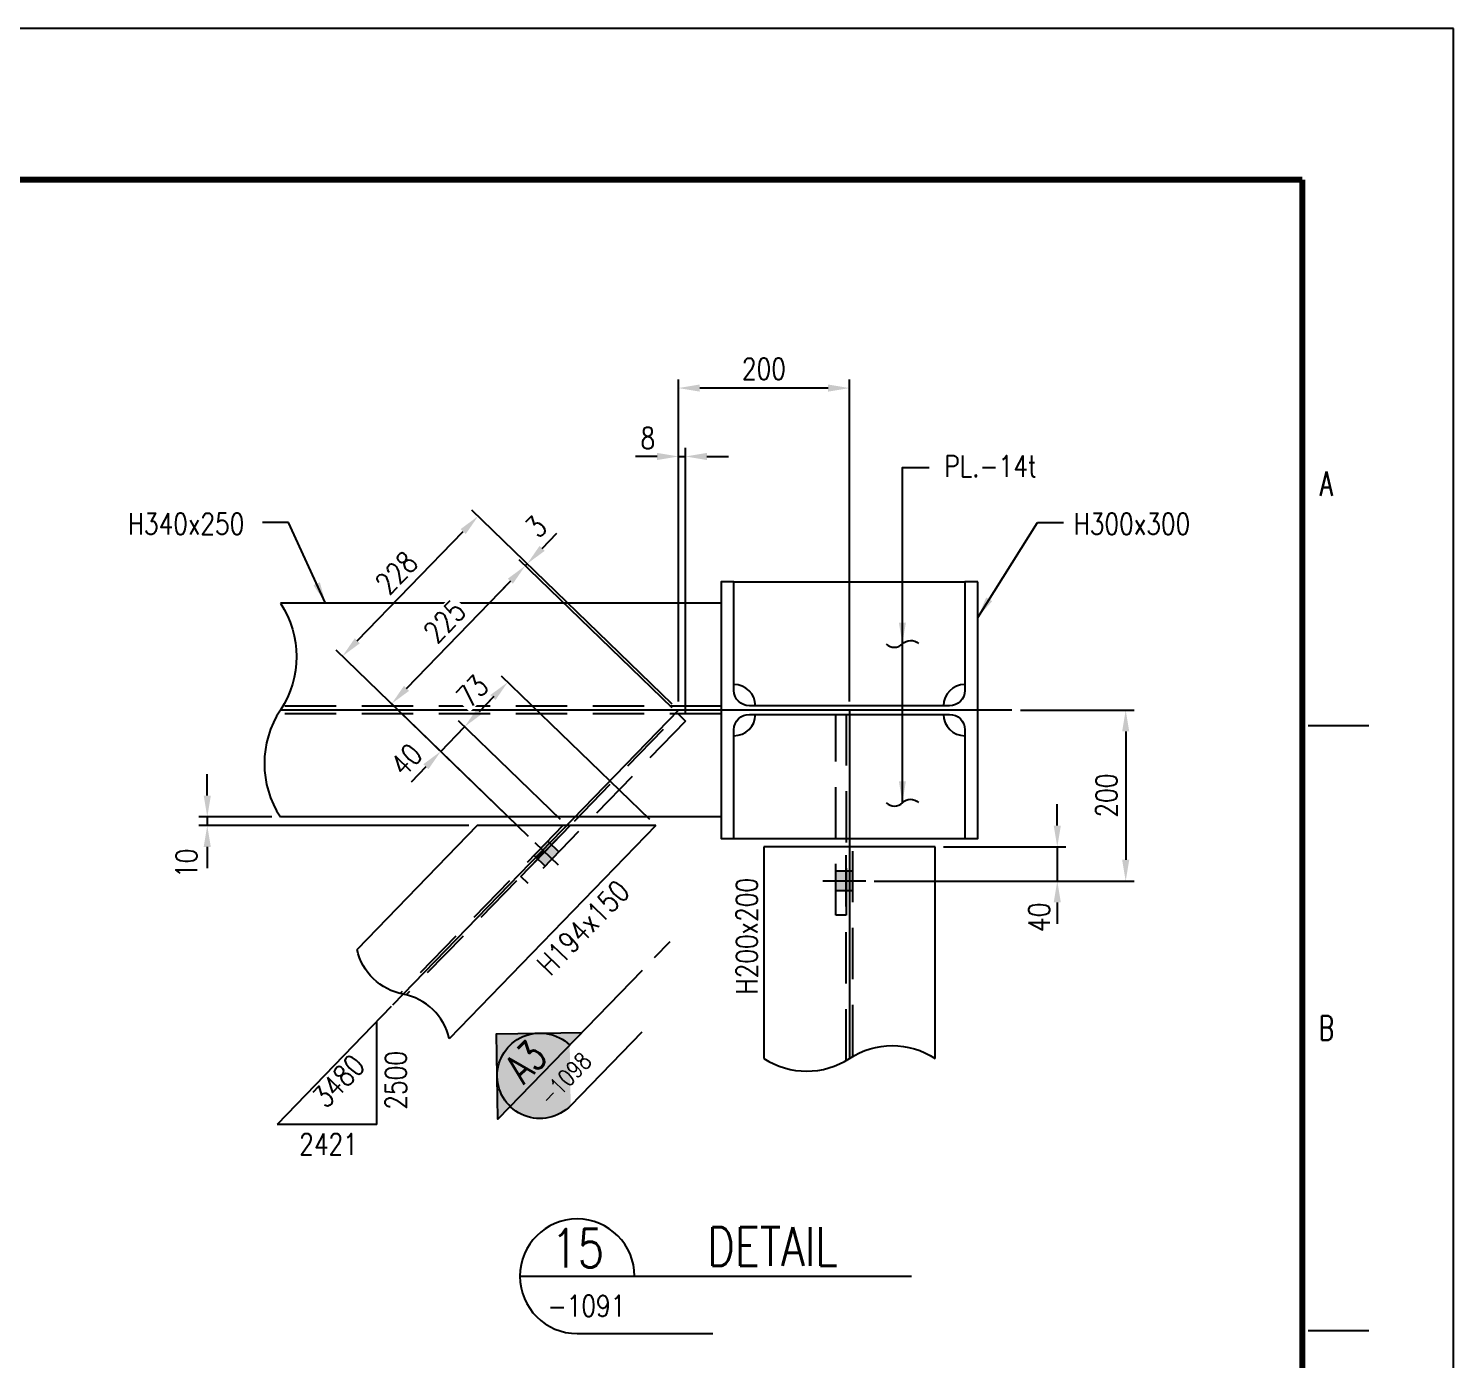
# Model space of a CAD drawing. Header units: millimetres. Extents: x 0 to 232280, y -26939 to 23794.
# Drawn here: x 97759 to 99425, y -22547 to -20991 of the extents above; entities that cross this region are included whole.
import ezdxf
from ezdxf.enums import TextEntityAlignment as Align

# ---------------------------------------------------------------- set-up
doc = ezdxf.new("R2010")
doc.units = ezdxf.units.MM
doc.header["$LTSCALE"] = 30
doc.linetypes.add('JNK-CENTER', pattern=[34, 30, -1.5, 1, -1.5])
doc.linetypes.add('JNK-HIDDEN', pattern=[3, 2, -1])
for name, color, linetype in [('CEN-R', 1, 'JNK-CENTER'), ('CON-C', 4, 'Continuous'), ('CON-G', 3, 'Continuous'), ('CON-W', 7, 'Continuous'), ('CON-Y', 2, 'Continuous'), ('Dim-W', 7, 'Continuous'), ('HID-Y', 2, 'JNK-HIDDEN'), ('STL-OBJT', 7, 'Continuous'), ('TXT-Y', 2, 'Continuous')]:
    doc.layers.add(name, color=color, linetype=linetype)
doc.styles.add('ROMANS', font='ROMANS.shx', dxfattribs={"width": 0.8})
doc.styles.add('SIMPLEX', font='simplex.shx', dxfattribs={"width": 0.8})
doc.dimstyles.new('DIM10', dxfattribs={"dimscale": 10, "dimtxt": 2.5, "dimasz": 2.5, "dimexe": 1, "dimexo": 1, "dimgap": 1, "dimtad": 1, "dimdec": 0, "dimdsep": 46, "dimtxsty": 'SIMPLEX', "dimcen": 0, "dimclrt": 2, "dimadec": 1, "dimazin": 2, "dimtfac": 1, "dimtdec": 0, "dimtix": 1, "dimtmove": 2, "dimatfit": 0, "dimfxl": 0.18, "dimtolj": 1, "dimtzin": 0, "dimarcsym": 0})
doc.dimstyles.new('DIM40', dxfattribs={"dimscale": 40, "dimtxt": 2.5, "dimasz": 2.5, "dimexe": 1, "dimexo": 1, "dimgap": 1, "dimtad": 1, "dimdec": 0, "dimdsep": 46, "dimtxsty": 'SIMPLEX', "dimcen": 0, "dimclrd": 7, "dimclre": 7, "dimclrt": 2, "dimadec": 1, "dimazin": 2, "dimtfac": 1, "dimtdec": 0, "dimtix": 1, "dimtmove": 2, "dimatfit": 2, "dimfxl": 1, "dimtolj": 1, "dimtzin": 0, "dimarcsym": 1})

# ---------------------------------------------------------------- blocks, each defined once
blk = doc.blocks.new('TITLE')
at = {"color": 7}
for p, q in [((841, 594.8536585365848), (0, 594.8536585365848)), ((841, 0), (841, 594.8536585365848)), ((824.0243902439049, 513.3353658536577), (831.0975609756047, 513.3353658536577)), ((824.0243902439049, 442.6036585365848), (831.0975609756047, 442.6036585365848))]:
    blk.add_line(p, q, dxfattribs=at)
at = {"color": 7, "const_width": 0.7073170731707307}
for points in [[(823.3170731707312, 577.1707317073162), (27.93902439025055, 577.1707317073162)], [(823.3170731707312, 17.3292682926829), (823.3170731707312, 577.1707317073162)]]:
    blk.add_lwpolyline(points, dxfattribs=at)
at = {"color": 7, "style": 'ROMANS', "width": 0.7}
for s, p in [('A', (826.1463414633893, 541.6280487804868)), ('B', (826.1463414633893, 477.9695121951212))]:
    blk.add_text(s, height=2.829268292682921, dxfattribs=at).set_placement(p, align=Align.MIDDLE)
blk = doc.blocks.new('SECTITLE')
at = {"layer": 'CON-G'}
for p, q in [((-1.7, 0), (44.09999999999997, 0)), ((4.999999999999999, -6.7), (20.85999999999999, -6.7))]:
    blk.add_line(p, q, dxfattribs=at)
blk.add_arc((5, 0), 6.7, 0, 270, dxfattribs=at)
at = {"layer": 'CON-C', "style": 'SIMPLEX', "width": 0.8}
for tag, p in [('A', (5.060000000000002, 1.039999999999964)), ('ELEVATION', (27.83000000000001, 1.22))]:
    blk.add_attdef(tag, text='', height=4.5, dxfattribs=at).set_placement(p, align=Align.CENTER)
at = {"layer": 'CON-Y', "style": 'SIMPLEX', "width": 0.8}
blk.add_attdef('SCALE', text='', height=2.5, dxfattribs=at).set_placement((44.90000000000001, -3.72), align=Align.RIGHT)
blk.add_attdef('H0000-0000', (1.539999999999953, -4.720000000000033), '', height=2.5, dxfattribs=at)
blk = doc.blocks.new('*D3408')
at = {"layer": 'DEFPOINTS', "color": 0, "transparency": 16777216}
for p in [(98518.98978837751, -21411.38315316907), (98518.98978837751, -21787.9641994189), (98718.98978837751, -21787.9641994189)]:
    blk.add_point(p, dxfattribs=at)
at = {"layer": 'Dim-W', "color": 7, "linetype": 'ByBlock', "lineweight": -2, "transparency": 16777216}
for p, q in [((98518.98978837751, -21777.9641994189), (98518.98978837751, -21401.38315316907)), ((98718.98978837751, -21777.9641994189), (98718.98978837751, -21401.38315316907)), ((98693.98978837751, -21411.38315316907), (98543.98978837751, -21411.38315316907))]:
    blk.add_line(p, q, dxfattribs=at)
at = {"layer": 'Dim-W', "color": 7, "transparency": 16777216}
for points in [[(98543.98978837751, -21407.21648650241), (98543.98978837751, -21415.54981983574), (98518.98978837751, -21411.38315316907)], [(98693.98978837751, -21407.21648650241), (98693.98978837751, -21415.54981983574), (98718.98978837751, -21411.38315316907)]]:
    blk.add_solid(points, dxfattribs=at)
at = {"layer": 'Dim-W', "color": 2, "transparency": 16777216, "insert": (98618.98978837751, -21388.88315316907), "char_height": 25, "attachment_point": 5, "style": 'SIMPLEX', "bg_fill": 3, "box_fill_scale": 1.1, "bg_fill_color": 256, "bg_fill_true_color": 13158600, "bg_fill_transparency": 0}
blk.add_mtext('\\A1;200', dxfattribs=at)
blk = doc.blocks.new('*D3409')
at = {"layer": 'DEFPOINTS', "color": 0, "transparency": 16777216}
for p in [(98527.42852371625, -21491.38315316907), (98518.98978837751, -21787.9641994189), (98527.42852371625, -21800.81218542532)]:
    blk.add_point(p, dxfattribs=at)
at = {"layer": 'Dim-W', "color": 7, "linetype": 'ByBlock', "lineweight": -2, "transparency": 16777216}
for p, q in [((98518.98978837751, -21777.9641994189), (98518.98978837751, -21481.38315316907)), ((98527.42852371625, -21790.81218542532), (98527.42852371625, -21481.38315316907)), ((98493.98978837751, -21491.38315316907), (98468.98978837751, -21491.38315316907)), ((98518.98978837751, -21491.38315316907), (98527.42852371625, -21491.38315316907)), ((98552.42852371625, -21491.38315316907), (98577.42852371625, -21491.38315316907))]:
    blk.add_line(p, q, dxfattribs=at)
at = {"layer": 'Dim-W', "color": 7, "transparency": 16777216}
blk.add_solid([(98552.42852371625, -21487.21648650241), (98552.42852371625, -21495.54981983574), (98527.42852371625, -21491.38315316907)], dxfattribs=at)
at = {"layer": 'Dim-W', "color": 2, "transparency": 16777216, "insert": (98483.29007542625, -21469.86995068612), "char_height": 25, "attachment_point": 5, "style": 'SIMPLEX', "bg_fill": 3, "box_fill_scale": 1.1, "bg_fill_color": 256, "bg_fill_true_color": 13158600, "bg_fill_transparency": 0}
blk.add_mtext('\\A1;8', dxfattribs=at)
at = {"layer": 'Dim-W', "color": 7, "transparency": 16777216}
blk.add_solid([(98493.98978837751, -21487.21648650241), (98493.98978837751, -21495.54981983574), (98518.98978837751, -21491.38315316907)], dxfattribs=at)
blk = doc.blocks.new('*D3410')
at = {"layer": 'DEFPOINTS', "color": 0, "transparency": 16777216}
for p in [(97968.20763372857, -21922.96419941882), (98053.68621490142, -21912.96419941884), (98283.8521634404, -21922.96419941882)]:
    blk.add_point(p, dxfattribs=at)
at = {"layer": 'Dim-W', "color": 7, "linetype": 'ByBlock', "lineweight": -2, "transparency": 16777216}
for p, q in [((97968.20763372857, -21887.96419941884), (97968.20763372857, -21862.96419941884)), ((98043.68621490142, -21912.96419941884), (97958.20763372857, -21912.96419941884)), ((98273.8521634404, -21922.96419941882), (97958.20763372857, -21922.96419941882)), ((97968.20763372857, -21912.96419941884), (97968.20763372857, -21922.96419941882)), ((97968.20763372857, -21947.96419941882), (97968.20763372857, -21972.96419941882))]:
    blk.add_line(p, q, dxfattribs=at)
at = {"layer": 'Dim-W', "color": 7, "transparency": 16777216}
blk.add_solid([(97964.0409670619, -21887.96419941884), (97972.37430039524, -21887.96419941884), (97968.20763372857, -21912.96419941884)], dxfattribs=at)
at = {"layer": 'Dim-W', "color": 2, "transparency": 16777216, "insert": (97944.08183730481, -21967.21771176378), "char_height": 25, "attachment_point": 5, "rotation": 90, "style": 'SIMPLEX', "bg_fill": 3, "box_fill_scale": 1.1, "bg_fill_color": 256, "bg_fill_true_color": 13158600, "bg_fill_transparency": 0}
blk.add_mtext('\\A1;10', dxfattribs=at)
at = {"layer": 'Dim-W', "color": 7, "transparency": 16777216}
blk.add_solid([(97964.0409670619, -21947.96419941882), (97972.37430039524, -21947.96419941882), (97968.20763372857, -21922.96419941882)], dxfattribs=at)
blk = doc.blocks.new('*D3361')
at = {"layer": 'DEFPOINTS', "color": 0, "transparency": 16777216}
for p in [(98284.81446963447, -21561.18882074809), (98518.9897883775, -21787.96419941893), (98351.0904121529, -21942.65518238271)]:
    blk.add_point(p, dxfattribs=at)
at = {"layer": 'Dim-W', "color": 7, "linetype": 'ByBlock', "lineweight": -2, "transparency": 16777216}
for p, q in [((98511.80612975979, -21781.00754441353), (98277.63081101674, -21554.23216574269)), ((98143.64548712638, -21706.96430867459), (98267.42283212097, -21579.14796729237)), ((98343.90675353518, -21935.69852737732), (98119.07019099517, -21717.96680021348))]:
    blk.add_line(p, q, dxfattribs=at)
at = {"layer": 'Dim-W', "color": 7, "transparency": 16777216}
for points in [[(98264.42964103026, -21576.24936104012), (98270.4160232117, -21582.04657354463), (98284.81446963447, -21561.18882074809)], [(98140.65229603567, -21704.06570242234), (98146.6386782171, -21709.86291492685), (98126.2538496129, -21724.92345521888)]]:
    blk.add_solid(points, dxfattribs=at)
at = {"layer": 'Dim-W', "color": 2, "transparency": 16777216, "insert": (98189.37092773383, -21627.40366422133), "char_height": 25, "attachment_point": 5, "rotation": 45.91972724997513, "style": 'SIMPLEX', "bg_fill": 3, "box_fill_scale": 1.1, "bg_fill_color": 256, "bg_fill_true_color": 13158600, "bg_fill_transparency": 0}
blk.add_mtext('\\A1;228', dxfattribs=at)
blk = doc.blocks.new('*D3362')
at = {"layer": 'DEFPOINTS', "color": 0, "transparency": 16777216}
for p in [(98339.94698598841, -21619.25506428965), (98518.80813337497, -21792.46419941886), (98351.0904121529, -21942.65518238271)]:
    blk.add_point(p, dxfattribs=at)
at = {"layer": 'Dim-W', "color": 7, "linetype": 'ByBlock', "lineweight": -2, "transparency": 16777216}
for p, q in [((98511.62447475726, -21785.50754441346), (98332.7633273707, -21612.29840928425)), ((98201.11475606813, -21762.6175487178), (98322.55534847493, -21637.21421083393)), ((98343.90675353518, -21935.69852737732), (98176.53945993693, -21773.6200402567))]:
    blk.add_line(p, q, dxfattribs=at)
at = {"layer": 'Dim-W', "color": 7, "transparency": 16777216}
for points in [[(98319.5621573842, -21634.31560458168), (98325.54853956564, -21640.11281708618), (98339.94698598841, -21619.25506428965)], [(98198.12156497742, -21759.71894246555), (98204.10794715886, -21765.51615497006), (98183.72311855464, -21780.57669526209)]]:
    blk.add_solid(points, dxfattribs=at)
at = {"layer": 'Dim-W', "color": 2, "transparency": 16777216, "insert": (98245.67182038169, -21684.26340601372), "char_height": 25, "attachment_point": 5, "rotation": 45.91972724997513, "style": 'SIMPLEX', "bg_fill": 3, "box_fill_scale": 1.1, "bg_fill_color": 256, "bg_fill_true_color": 13158600, "bg_fill_transparency": 0}
blk.add_mtext('\\A1;225', dxfattribs=at)
blk = doc.blocks.new('*D3363')
at = {"layer": 'DEFPOINTS', "color": 0, "transparency": 16777216}
for p in [(98339.9469859884, -21619.2550642897), (98342.28373857623, -21616.84206079135), (98342.2837385762, -21616.84206079132)]:
    blk.add_point(p, dxfattribs=at)
at = {"layer": 'Dim-W', "color": 7, "linetype": 'ByBlock', "lineweight": -2, "transparency": 16777216}
for p, q in [((98359.67537608968, -21598.88291424703), (98377.06701360317, -21580.92376770274)), ((98339.94698598838, -21619.25506428967), (98342.2837385762, -21616.84206079132)), ((98322.55534847488, -21637.21421083396), (98305.16371096138, -21655.17335737825))]:
    blk.add_line(p, q, dxfattribs=at)
at = {"layer": 'Dim-W', "color": 7, "transparency": 16777216}
blk.add_solid([(98319.56215738416, -21634.31560458171), (98325.5485395656, -21640.11281708621), (98339.94698598838, -21619.25506428967)], dxfattribs=at)
at = {"layer": 'Dim-W', "color": 2, "transparency": 16777216, "insert": (98352.52073411123, -21573.43995406571), "char_height": 25, "attachment_point": 5, "rotation": 45.91972724997513, "style": 'SIMPLEX', "bg_fill": 3, "box_fill_scale": 1.1, "bg_fill_color": 256, "bg_fill_true_color": 13158600, "bg_fill_transparency": 0}
blk.add_mtext('\\A1;3', dxfattribs=at)
at = {"layer": 'Dim-W', "color": 7, "transparency": 16777216}
blk.add_solid([(98356.68218499896, -21595.98430799478), (98362.6685671804, -21601.78152049928), (98342.2837385762, -21616.84206079132)], dxfattribs=at)
blk = doc.blocks.new('*D3364')
at = {"layer": 'DEFPOINTS', "color": 0, "transparency": 16777216}
for p in [(98269.01900751791, -21807.49530083435), (98388.25578837754, -21922.96419941886), (98351.0904121529, -21942.65518238271)]:
    blk.add_point(p, dxfattribs=at)
at = {"layer": 'Dim-W', "color": 7, "linetype": 'ByBlock', "lineweight": -2, "transparency": 16777216}
for p, q in [((98286.4106450314, -21789.53615429006), (98303.8022825449, -21771.57700774578)), ((98381.07212975982, -21916.00754441346), (98261.8353489002, -21800.53864582896)), ((98241.19238749631, -21836.22993530522), (98269.01900751791, -21807.49530083435)), ((98343.90675353518, -21935.69852737732), (98234.0087288786, -21829.27328029983)), ((98223.80074998282, -21854.18908184951), (98206.40911246932, -21872.14822839379))]:
    blk.add_line(p, q, dxfattribs=at)
at = {"layer": 'Dim-W', "color": 7, "transparency": 16777216}
blk.add_solid([(98283.4174539407, -21786.63754803782), (98289.40383612213, -21792.43476054232), (98269.01900751791, -21807.49530083435)], dxfattribs=at)
at = {"layer": 'Dim-W', "color": 2, "transparency": 16777216, "insert": (98200.97095389097, -21845.90804429081), "char_height": 25, "attachment_point": 5, "rotation": 45.91972724997513, "style": 'SIMPLEX', "bg_fill": 3, "box_fill_scale": 1.1, "bg_fill_color": 256, "bg_fill_true_color": 13158600, "bg_fill_transparency": 0}
blk.add_mtext('\\A1;40', dxfattribs=at)
at = {"layer": 'Dim-W', "color": 7, "transparency": 16777216}
blk.add_solid([(98220.80755889209, -21851.29047559726), (98226.79394107353, -21857.08768810176), (98241.19238749631, -21836.22993530522)], dxfattribs=at)
blk = doc.blocks.new('*D3365')
at = {"layer": 'DEFPOINTS', "color": 0, "transparency": 16777216}
for p in [(98319.54519282214, -21755.32038829386), (98269.01900751796, -21807.49530083446), (98492.65941331463, -21922.96419941886)]:
    blk.add_point(p, dxfattribs=at)
at = {"layer": 'Dim-W', "color": 7, "linetype": 'ByBlock', "lineweight": -2, "transparency": 16777216}
for p, q in [((98485.4757546969, -21916.00754441346), (98312.36153420442, -21748.36373328847)), ((98286.41064503137, -21789.53615429009), (98302.15355530864, -21773.27953483815)), ((98261.83534890023, -21800.53864582907), (98261.83534890017, -21800.53864582899))]:
    blk.add_line(p, q, dxfattribs=at)
at = {"layer": 'Dim-W', "color": 7, "transparency": 16777216}
for points in [[(98299.16036421794, -21770.3809285859), (98305.14674639938, -21776.1781410904), (98319.54519282214, -21755.32038829386)], [(98283.41745394067, -21786.63754803785), (98289.4038361221, -21792.43476054235), (98269.01900751788, -21807.49530083439)]]:
    blk.add_solid(points, dxfattribs=at)
at = {"layer": 'Dim-W', "color": 2, "transparency": 16777216, "insert": (98278.11886828017, -21765.75537080198), "char_height": 25, "attachment_point": 5, "rotation": 45.91972724997513, "style": 'SIMPLEX', "bg_fill": 3, "box_fill_scale": 1.1, "bg_fill_color": 256, "bg_fill_true_color": 13158600, "bg_fill_transparency": 0}
blk.add_mtext('\\A1;73', dxfattribs=at)
blk = doc.blocks.new('*D3256')
at = {"layer": 'DEFPOINTS', "color": 0, "transparency": 16777216}
for p in [(98818.98978838517, -21947.96419941889), (98737.9897771888, -21987.96419941889), (98961.93143259463, -21987.96419941889)]:
    blk.add_point(p, dxfattribs=at)
at = {"layer": 'Dim-W', "color": 0, "lineweight": -2, "transparency": 16777216}
for p, q in [((98961.93143259463, -21922.96419941889), (98961.93143259463, -21897.96419941889)), ((98828.98978838517, -21947.96419941889), (98971.93143259463, -21947.96419941889)), ((98961.93143259463, -21947.96419941889), (98961.93143259463, -21987.96419941889)), ((98747.9897771888, -21987.96419941889), (98971.93143259463, -21987.96419941889)), ((98961.93143259463, -22012.96419941889), (98961.93143259463, -22037.96419941889))]:
    blk.add_line(p, q, dxfattribs=at)
at = {"layer": 'Dim-W', "color": 0, "transparency": 16777216}
blk.add_solid([(98957.76476592796, -21922.96419941889), (98966.0980992613, -21922.96419941889), (98961.93143259463, -21947.96419941889)], dxfattribs=at)
at = {"layer": 'Dim-W', "color": 2, "transparency": 16777216, "insert": (98940.68173106827, -22030.2192414917), "char_height": 25, "attachment_point": 5, "rotation": 90, "style": 'SIMPLEX', "bg_fill": 3, "box_fill_scale": 1.1, "bg_fill_color": 256, "bg_fill_true_color": 13158600, "bg_fill_transparency": 0}
blk.add_mtext('\\A1;40', dxfattribs=at)
at = {"layer": 'Dim-W', "color": 0, "transparency": 16777216}
blk.add_solid([(98957.76476592796, -22012.96419941889), (98966.0980992613, -22012.96419941889), (98961.93143259463, -21987.96419941889)], dxfattribs=at)
blk = doc.blocks.new('*D3257')
at = {"layer": 'DEFPOINTS', "color": 0, "transparency": 16777216}
for p in [(98908.989788378, -21787.9641994189), (98737.9897771888, -21987.96419941889), (99041.93143259463, -21987.96419941889)]:
    blk.add_point(p, dxfattribs=at)
at = {"layer": 'Dim-W', "color": 0, "lineweight": -2, "transparency": 16777216}
for p, q in [((98918.989788378, -21787.9641994189), (99051.93143259463, -21787.9641994189)), ((99041.93143259463, -21812.9641994189), (99041.93143259463, -21962.96419941889)), ((98747.9897771888, -21987.96419941889), (99051.93143259463, -21987.96419941889))]:
    blk.add_line(p, q, dxfattribs=at)
at = {"layer": 'Dim-W', "color": 0, "transparency": 16777216}
for points in [[(99037.76476592796, -21812.9641994189), (99046.0980992613, -21812.9641994189), (99041.93143259463, -21787.9641994189)], [(99037.76476592796, -21962.96419941889), (99046.0980992613, -21962.96419941889), (99041.93143259463, -21987.96419941889)]]:
    blk.add_solid(points, dxfattribs=at)
at = {"layer": 'Dim-W', "color": 2, "transparency": 16777216, "insert": (99019.43143259463, -21887.96419941888), "char_height": 25, "attachment_point": 5, "rotation": 90, "style": 'SIMPLEX', "bg_fill": 3, "box_fill_scale": 1.1, "bg_fill_color": 256, "bg_fill_true_color": 13158600, "bg_fill_transparency": 0}
blk.add_mtext('\\A1;200', dxfattribs=at)
blk = doc.blocks.new('SECMARK1')
at = {"layer": 'CON-Y'}
h = blk.add_hatch(color=256, dxfattribs=at)
edge = h.paths.add_edge_path()
edge.add_line((21.82666666666668, 7.071067811865485), (18.29113276073393, 3.535533905932776))
edge.add_arc((21.82666666666668, 4.707345624410664e-14), 5.000000000000002, 44.99999999999977, 135.0000000000001, ccw=False)
edge.add_line((25.36220057259943, 3.535533905932773), (21.82666666666668, 7.071067811865485))
h = blk.add_hatch(color=256, dxfattribs=at)
edge = h.paths.add_edge_path()
edge.add_line((14.75559885480128, 4.707345624410664e-14), (16.82666666666668, 1.689559442740931e-14))
edge.add_arc((21.82666666666668, 4.618527782440651e-14), 5, 135.0000000000001, 180.0000000000003, ccw=False)
edge.add_line((18.29113276073393, 3.535533905932776), (14.75559885480128, 4.707345624410664e-14))
edge = h.paths.add_edge_path()
edge.add_arc((21.82666666666668, 4.736951571734001e-14), 5, 270, 540.0000000000005)
h = blk.add_hatch(color=256, dxfattribs=at)
edge = h.paths.add_edge_path()
edge.add_line((26.82666666666668, 4.332076805060308e-14), (28.89773447853207, 4.736951571734001e-14))
edge.add_line((28.89773447853207, 4.736951571734001e-14), (25.36220057259943, 3.535533905932773))
edge.add_arc((21.82666666666668, 4.951594689828198e-14), 5, -1.1368683772161603e-13, 44.999999999999716, ccw=False)
at = {"layer": 'CON-C'}
blk.add_line((0, 0), (2.633333333333307, 0), dxfattribs=at)
blk.add_lwpolyline([(4.666666666666639, 0), (28.89773447853207, 4.736951571734001e-14), (21.82666666666668, 7.071067811865485), (14.75559885480128, 4.736951571734001e-14)], dxfattribs=at)
at = {"layer": 'CON-Y'}
blk.add_line((21.82666666666668, -4.999999999999953), (9.823333333333341, -4.999999999999953), dxfattribs=at)
blk.add_arc((21.82666666666668, 4.736951571734001e-14), 5, 270, 180.0000000000004, dxfattribs=at)
at = {"layer": 'CON-C', "style": 'SIMPLEX', "width": 0.8}
blk.add_attdef('TAG', text='', height=3.5, dxfattribs=at).set_placement((21.80333333333334, 0.5800000000000568), align=Align.CENTER)
at = {"layer": 'CON-Y', "style": 'SIMPLEX', "width": 0.8}
blk.add_attdef('H0000-0000', text='', height=2, dxfattribs=at).set_placement((24.66333333333334, -3.379999999999943), align=Align.RIGHT)

msp = doc.modelspace()

# ---------------------------------------------------------------- hatches: boundary and pattern name
at = {"layer": 'CON-W'}
h = msp.add_hatch(color=256, dxfattribs=at)
h.paths.add_polyline_path([(98714.9897771888, -21975.9641994189), (98702.9897771888, -21975.96419941889), (98702.9897771888, -21987.9641994189), (98714.9897771888, -21987.9641994189)])
h.paths.add_polyline_path([(98718.98977720621, -21975.9641994189), (98714.9897771888, -21975.9641994189), (98714.9897771888, -21987.9641994189), (98718.9897772136, -21987.96419941891)])
h.paths.add_polyline_path([(98722.9897771888, -21975.9641994189), (98718.98977720621, -21975.9641994189), (98718.98977721366, -21987.9641994189), (98722.9897771888, -21987.96419941889)])
h.paths.add_polyline_path([(98722.9897771888, -21987.9641994189), (98718.9897772136, -21987.9641994189), (98718.98977722041, -21998.9641994189), (98722.9897771888, -21998.96419941889)])
h.paths.add_polyline_path([(98718.98977721366, -21987.9641994189), (98714.9897771888, -21987.9641994189), (98714.9897771888, -21998.9641994189), (98718.98977722047, -21998.96419941889)])
h.paths.add_polyline_path([(98714.9897771888, -21987.9641994189), (98702.9897771888, -21987.96419941889), (98702.9897771888, -21998.9641994189), (98714.9897771888, -21998.9641994189)])
at = {"layer": 'Dim-W'}
h = msp.add_hatch(color=256, dxfattribs=at)
h.paths.add_polyline_path([(98360.42916835594, -21951.6988338897), (98358.27407077063, -21949.61183738808), (98350.27391751442, -21957.87304479846), (98352.42901509974, -21959.96004130007)])
h.paths.add_polyline_path([(98370.58441919743, -21945.52462298093), (98368.42932161214, -21943.43762647933), (98360.42916835594, -21951.6988338897), (98362.58426594123, -21953.7858303913)])
h.paths.add_polyline_path([(98362.58426594123, -21953.7858303913), (98354.58411268503, -21962.04703780168), (98363.20450302627, -21970.39502380817), (98371.2046562825, -21962.13381639778)])
h.paths.add_polyline_path([(98368.42932161214, -21943.43762647933), (98366.27422402683, -21941.35062997772), (98358.27407077063, -21949.61183738808), (98360.42916835594, -21951.6988338897)])
h.paths.add_polyline_path([(98370.58441919743, -21945.52462298093), (98362.58426594123, -21953.7858303913), (98371.2046562825, -21962.13381639778), (98379.20480953873, -21953.8726089874)])
msp.add_hatch(color=256, dxfattribs=at).paths.add_polyline_path([(98362.58426594123, -21953.7858303913), (98360.42916835594, -21951.6988338897), (98352.42901509974, -21959.96004130007), (98354.58411268503, -21962.04703780168)])

# ---------------------------------------------------------------- linework, layer by layer
at = {"layer": 'CEN-R'}
for p, q in [((98908.989788378, -21787.9641994189), (98053.68621490122, -21787.9641994189)), ((98518.98978837751, -21787.9641994189), (98184.88182596194, -22132.97448691936)), ((98718.989788378, -21787.9641994189), (98718.989788378, -22195.26684850967)), ((98718.989788378, -21787.9641994189), (98718.989788378, -22195.26684850967)), ((98351.0904121529, -21942.65518238267), (98378.38831490019, -21969.09047140316)), ((98737.9897771888, -21987.96419941889), (98687.9897771888, -21987.96419941889))]:
    msp.add_line(p, q, dxfattribs=at)
at = {"layer": 'CON-G'}
for p, q in [((98568.98978837772, -21662.96419941875), (98053.6862149013, -21662.96419941875)), ((98568.98978837772, -21912.96419941884), (98053.68621490136, -21912.96419941883)), ((98283.8521634404, -21922.96419941882), (98143.3355246479, -22068.06605690792)), ((98492.65941331463, -21922.96419941882), (98251.09040391367, -22172.4158819889)), ((98492.65941331463, -21922.96419941882), (98283.8521634404, -21922.96419941882)), ((98583.989788378, -21937.9641994189), (98853.989788378, -21937.9641994189)), ((98818.98978838517, -21947.96419941889), (98618.98977674317, -21947.96419941889)), ((98618.98978838517, -21947.96419941889), (98618.98978838517, -22195.26684850967)), ((98818.98978838517, -22195.26684850967), (98818.98978838517, -21947.96419941889))]:
    msp.add_line(p, q, dxfattribs=at)
msp.add_lwpolyline([(98868.989788378, -21637.9641994189), (98853.989788378, -21637.9641994189), (98853.989788378, -21764.9641994189, -0.414213562373095), (98835.989788378, -21782.9641994189), (98601.989788378, -21782.9641994189, -0.414213562373095), (98583.989788378, -21764.9641994189), (98583.989788378, -21637.9641994189), (98568.989788378, -21637.9641994189), (98568.989788378, -21937.9641994189), (98583.989788378, -21937.9641994189), (98583.989788378, -21810.9641994189, -0.414213562373095), (98601.989788378, -21792.9641994189), (98835.989788378, -21792.9641994189, -0.4142135623730949), (98853.989788378, -21810.9641994189), (98853.989788378, -21937.9641994189), (98868.989788378, -21937.9641994189)], format="xyb", close=True, dxfattribs=at)
for centre, start, end in [((98583.989788378, -21792.9641994189), 270, 0), ((98853.989788378, -21792.9641994189), 180, 270)]:
    msp.add_arc(centre, 25, start, end, dxfattribs=at)
at = {"layer": 'CON-W'}
for p, q in [((98183.32633477008, -22134.58073556855), (98049.75257119353, -22272.51316387967)), ((98166.43992060449, -22272.51316387967), (98166.43992060449, -22152.01817274902)), ((98166.43992060449, -22272.51316387967), (98049.75257119356, -22272.51316387967))]:
    msp.add_line(p, q, dxfattribs=at)
for points in [[(98053.6862149013, -21662.96419941875, -0.2992863225903411), (98053.6862149013, -21787.96419941875, 0.2992863225907001), (98053.68621490136, -21912.96419941875)], [(98251.09040391364, -22172.41588198887, 0.2992863225903411), (98197.21296428077, -22120.24096944839, -0.2992863225907001), (98143.3355246479, -22068.0660569079)], [(98618.98978838517, -22195.26684850964, 0.2992863225903411), (98718.98978838517, -22195.26684850964, -0.2992863225907001), (98818.98978838517, -22195.26684850967)]]:
    msp.add_lwpolyline(points, format="xyb", dxfattribs=at)
at = {"layer": 'Dim-W', "ltscale": 0.5}
msp.add_lwpolyline([(98762.08521151841, -21710.8098064546, 0.4142135623732222), (98780.86391643336, -21710.54924239158, -0.4142135623732223), (98799.6426213483, -21710.28867832855)], format="xyb", dxfattribs=at)
at = {"layer": 'HID-Y'}
for p, q in [((98568.98978837772, -21783.46419941881), (98056.49674319316, -21783.46419941881)), ((98568.98978837772, -21792.46419941882), (98050.87568660936, -21792.46419941883)), ((98384.07964338007, -21922.96419941882), (98193.76179575498, -22119.49233616501)), ((98392.43193337502, -21922.96419941882), (98200.66413280665, -22120.9896027318)), ((98366.2742240268, -21941.35062997769), (98379.2048095387, -21953.87260898737)), ((98714.98978838517, -22197.75093689124), (98714.98978838517, -21947.96419941889)), ((98722.98978838514, -22192.78276012806), (98722.98978838514, -21947.96419941889)), ((98350.2739175144, -21957.87304479843), (98363.20450302624, -21970.39502380813)), ((98702.9897771888, -21975.96419941889), (98722.9897771888, -21975.96419941889)), ((98702.9897771888, -21998.96419941889), (98722.9897771888, -21998.96419941889))]:
    msp.add_line(p, q, dxfattribs=at)
msp.add_lwpolyline([(98334.75944256518, -21982.51860959004), (98518.80813337499, -21792.46419941882), (98527.42852371625, -21800.81218542532), (98343.37803626098, -21990.86845086857), (98334.75764591969, -21982.52046486212)], dxfattribs=at)
msp.add_lwpolyline([(98702.9897771888, -21792.96419941889), (98714.9897771888, -21792.96419941889), (98714.9897771888, -22027.96419941889), (98702.9897771888, -22027.96419941889)], close=True, dxfattribs=at)
at = {"layer": 'STL-OBJT'}
for p, q in [((98063.22391662712, -21568.67183535972), (98032.76216424024, -21568.67183535972)), ((98938.86536898924, -21568.67183535972), (98969.32712137612, -21568.67183535972))]:
    msp.add_line(p, q, dxfattribs=at)

# ---------------------------------------------------------------- block references
at = {"linetype": 'ByBlock', "xscale": 9.999999998999984, "yscale": 9.999999998999984, "zscale": 9.999999998999984}
msp.add_blockref('TITLE', (91015.14871270579, -26939.40349268467), dxfattribs=at)
at = {"layer": 'CON-W'}
ref = msp.add_blockref('SECMARK1', (98508.99657257888, -22058.85023214314), dxfattribs=dict(at, xscale=-10, yscale=10, zscale=10, rotation=45.91972724995156))
ref.add_attrib('H0000-0000', '-1098', dxfattribs={"layer": 'CON-Y', "height": 20, "rotation": 45.91972725000343, "style": 'SIMPLEX', "width": 0.8}).set_placement((98419.07186410099, -22200.29585597187), align=Align.RIGHT)
ref.add_attrib('TAG', 'A3', dxfattribs={"layer": 'CON-C', "height": 34.99999999999999, "rotation": 45.91972725000343, "style": 'SIMPLEX', "width": 0.75}).set_placement((98353.15178261287, -22211.44307563487), align=Align.CENTER)
at = {"layer": 'Dim-W', "xscale": 10, "yscale": 10, "zscale": 10}
msp.add_blockref('SECTITLE', (98350.6859937732, -22450.06896948744), dxfattribs=at).add_auto_attribs({'H0000-0000': '-1091', 'A': '15', 'ELEVATION': 'DETAIL'})

# ---------------------------------------------------------------- texts
at = {"layer": 'CON-Y', "style": 'SIMPLEX', "width": 0.8}
msp.add_text('PL.-14t', height=25, dxfattribs=at).set_placement((98883.81224113515, -21515.04852682231), align=Align.CENTER)
for s, p in [('H340x250', (97875.27545957698, -21582.53564607606)), ('H300x300', (98981.09954032509, -21582.53564607606)), ('2421', (98075.64958338876, -22307.94759544829))]:
    msp.add_text(s, height=25, dxfattribs=at).set_placement(p)
for s, rotation, p in [('2500', 90, (98201.24585771022, -22255.28001389928)), ('3480', 45.91972725029505, (98106.88992976202, -22255.08717987228))]:
    msp.add_text(s, height=25, rotation=rotation, dxfattribs=at).set_placement(p)
at = {"layer": 'TXT-Y', "style": 'SIMPLEX', "width": 0.8}
for s, height, rotation, p in [('H194x150', 24.99999999999999, 45.91972725422135, (98369.14407076433, -22100.06462530365)), ('H200x200', 25, 90, (98611.34021201759, -22120.52440633459))]:
    msp.add_text(s, height=height, rotation=rotation, dxfattribs=at).set_placement(p)

# ---------------------------------------------------------------- leaders
at = {"layer": 'CON-G'}
for points in [[(98106.5655139547, -21662.96419941875), (98063.22391662712, -21568.67183535972)], [(98868.989788378, -21679.58696022729), (98938.86536898924, -21568.67183535972)]]:
    msp.add_leader(points, dimstyle='DIM40', override={"dimscale": 10, "dimgap": 1, "dimtad": 0, "dimtix": 0, "dimtfill": 1}, dxfattribs=at)
at = {"layer": 'CON-W'}
msp.add_leader([(98780.86391643336, -21710.54924239158), (98780.86391643336, -21504.1283062746)], dimstyle='DIM10', dxfattribs=at)

# ---------------------------------------------------------------- next in the draw order: dimensions: what is measured, and where the dimension line sits
at = {"layer": 'Dim-W'}
dim = msp.add_linear_dim(base=(98518.98978837751, -21411.38315316907), p1=(98718.98978837751, -21787.9641994189), p2=(98518.98978837751, -21787.9641994189), angle=180, dimstyle='DIM40', override={"dimscale": 10, "dimtix": 0, "dimtfill": 1}, dxfattribs=at)
dim.commit()
dim.dimension.update_dxf_attribs({"geometry": '*D3408', "text_midpoint": (98618.98978837751, -21388.88315316907)})
for base, p1, p2, dimstyle, override, picture, middle in [((97968.20763372857, -21922.96419941882), (98053.68621490142, -21912.96419941884), (98283.8521634404, -21922.96419941882), 'DIM40', {"dimscale": 10, "dimtix": 0, "dimtfill": 1}, '*D3410', (97944.08183730481, -21967.21771176378)), ((98961.93143259463, -21987.96419941889), (98818.98978838517, -21947.96419941889), (98737.9897771888, -21987.96419941889), 'DIM10', {"dimtix": 0, "dimatfit": 2, "dimtfill": 1}, '*D3256', (98940.68173106827, -22030.2192414917))]:
    dim = msp.add_linear_dim(base=base, p1=p1, p2=p2, angle=90, dimstyle=dimstyle, override=override, dxfattribs=at)
    dim.commit()
    dim.dimension.update_dxf_attribs({"geometry": picture, "text_midpoint": middle, "dimtype": 160})

# ---------------------------------------------------------------- next in the draw order: dimensions: what is measured, and where the dimension line sits
dim = msp.add_linear_dim(base=(98527.42852371625, -21491.38315316907), p1=(98518.98978837751, -21787.9641994189), p2=(98527.42852371625, -21800.81218542532), angle=180, dimstyle='DIM40', override={"dimscale": 10, "dimtix": 0, "dimtfill": 1}, dxfattribs=at)
dim.commit()
dim.dimension.update_dxf_attribs({"geometry": '*D3409', "text_midpoint": (98483.29007542625, -21469.86995068612), "dimtype": 160})
dim = msp.add_linear_dim(base=(99041.93143259463, -21987.96419941889), p1=(98908.989788378, -21787.9641994189), p2=(98737.9897771888, -21987.96419941889), angle=90, dimstyle='DIM10', override={"dimtix": 0, "dimatfit": 2, "dimtfill": 1}, dxfattribs=at)
dim.commit()
dim.dimension.update_dxf_attribs({"geometry": '*D3257', "text_midpoint": (99019.43143259463, -21887.96419941888)})

# ---------------------------------------------------------------- next in the draw order: linework, layer by layer
at = {"layer": 'CON-G'}
msp.add_line((98583.989788378, -21637.9641994189), (98853.989788378, -21637.9641994189), dxfattribs=at)
for centre, start, end in [((98583.989788378, -21782.9641994189), 0, 90), ((98853.989788378, -21782.9641994189), 90, 180)]:
    msp.add_arc(centre, 25, start, end, dxfattribs=at)
at = {"layer": 'Dim-W', "ltscale": 0.5}
msp.add_lwpolyline([(98780.86391643336, -21896.26879221333), (98780.86391643336, -21504.1283062746), (98812.23212688795, -21504.1283062746)], dxfattribs=at)
msp.add_lwpolyline([(98762.08521151841, -21896.52935627635, 0.4142135623732222), (98780.86391643336, -21896.26879221333, -0.4142135623732223), (98799.6426213483, -21896.0082281503)], format="xyb", dxfattribs=at)

# ---------------------------------------------------------------- next in the draw order: dimensions: what is measured, and where the dimension line sits
at = {"layer": 'Dim-W'}
dim = msp.add_linear_dim(base=(98284.81446963447, -21561.18882074809), p1=(98351.0904121529, -21942.65518238271), p2=(98518.98978837751, -21787.96419941894), angle=45.91972725038241, dimstyle='DIM40', override={"dimscale": 10, "dimtix": 0, "dimtfill": 1}, dxfattribs=at)
dim.commit()
dim.dimension.update_dxf_attribs({"geometry": '*D3361', "text_midpoint": (98189.37092773383, -21627.40366422134)})

# ---------------------------------------------------------------- next in the draw order: leaders
at = {"layer": 'CON-W'}
msp.add_leader([(98780.86391643336, -21896.26879221333), (98780.86391643336, -21697.33787772492)], dimstyle='DIM10', dxfattribs=at)

# ---------------------------------------------------------------- next in the draw order: dimensions: what is measured, and where the dimension line sits
at = {"layer": 'Dim-W'}
dim = msp.add_linear_dim(base=(98339.94698598841, -21619.25506428965), p1=(98351.0904121529, -21942.65518238271), p2=(98518.80813337499, -21792.46419941886), angle=45.91972725038241, dimstyle='DIM40', override={"dimscale": 10, "dimtix": 0, "dimtfill": 1}, dxfattribs=at)
dim.commit()
dim.dimension.update_dxf_attribs({"geometry": '*D3362', "text_midpoint": (98245.67182038167, -21684.26340601373)})

# ---------------------------------------------------------------- next in the draw order: dimensions: what is measured, and where the dimension line sits
for base, p1, p2, picture, middle in [((98342.2837385762, -21616.84206079132), (98339.94698598841, -21619.25506428969), (98342.28373857623, -21616.84206079135), '*D3363', (98352.52073411121, -21573.43995406572)), ((98269.01900751791, -21807.49530083435), (98351.0904121529, -21942.65518238271), (98388.25578837754, -21922.96419941886), '*D3364', (98200.97095389097, -21845.90804429082))]:
    dim = msp.add_linear_dim(base=base, p1=p1, p2=p2, angle=45.91972725038241, dimstyle='DIM40', override={"dimscale": 10, "dimtix": 0, "dimtfill": 1}, dxfattribs=at)
    dim.commit()
    dim.dimension.update_dxf_attribs({"geometry": picture, "text_midpoint": middle, "dimtype": 160})

# ---------------------------------------------------------------- next in the draw order: dimensions: what is measured, and where the dimension line sits
dim = msp.add_linear_dim(base=(98319.54519282214, -21755.32038829386), p1=(98269.01900751796, -21807.49530083446), p2=(98492.65941331463, -21922.96419941886), angle=45.91972725038241, dimstyle='DIM40', override={"dimscale": 10, "dimtix": 0, "dimtfill": 1}, dxfattribs=at)
dim.commit()
dim.dimension.update_dxf_attribs({"geometry": '*D3365', "text_midpoint": (98278.11886828016, -21765.75537080198)})

doc.saveas('drawing.dxf')
